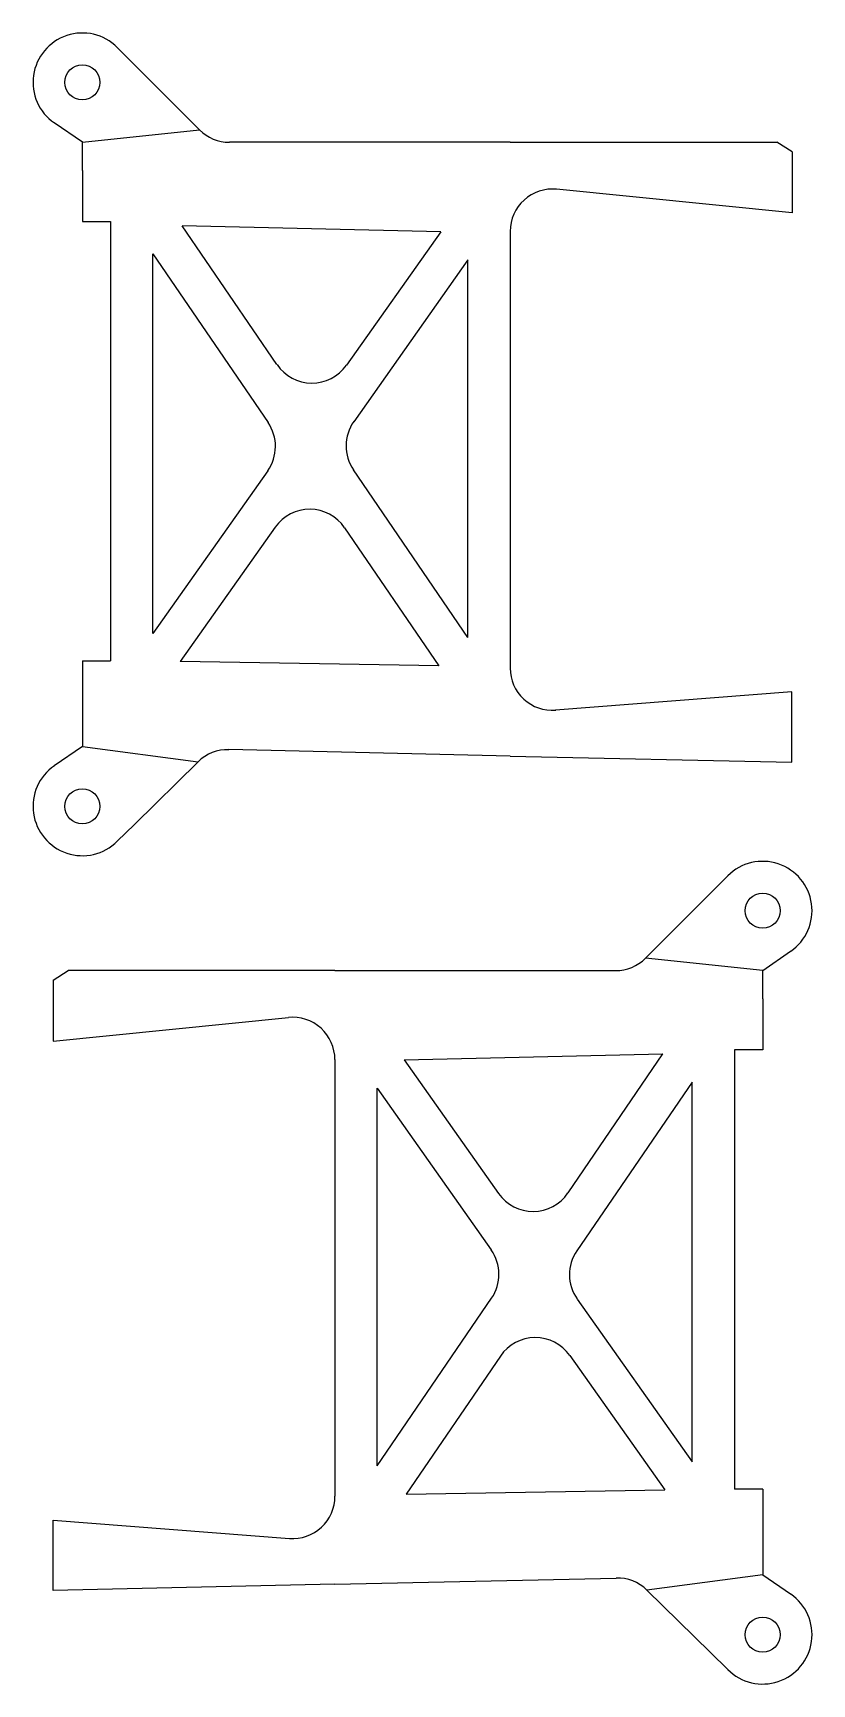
# Model space of a CAD drawing. Header units: inches. Extents: x 206 to 261, y 5 to 122.
import ezdxf

# ---------------------------------------------------------------- set-up
doc = ezdxf.new("R2010")
doc.units = ezdxf.units.IN
doc.header["$MEASUREMENT"] = 0

msp = doc.modelspace()

# ---------------------------------------------------------------- linework, layer by layer
for p, q in [((207.03, 120.82), (207.03, 120.82)), ((207.03, 120.82), (207.03, 120.82)), ((207.03, 120.82), (207.03, 120.82)), ((207.03, 120.82), (207.03, 120.82)), ((207.03, 120.82), (207.03, 120.82)), ((207.03, 120.82), (207.03, 120.82)), ((207.03, 120.82), (207.03, 120.82)), ((207.03, 120.82), (207.03, 120.82)), ((207.03, 120.82), (207.03, 120.82)), ((207.03, 120.82), (207.03, 120.82)), ((207.03, 120.82), (207.03, 120.82)), ((207.03, 120.82), (207.03, 120.82)), ((207.03, 120.82), (207.03, 120.82)), ((207.03, 120.82), (207.03, 120.82)), ((207.03, 120.82), (207.03, 120.82)), ((207.03, 120.82), (207.03, 120.82)), ((207.03, 120.82), (207.03, 120.82)), ((207.03, 120.82), (207.03, 120.82)), ((207.03, 120.82), (207.03, 120.82)), ((207.03, 120.82), (207.03, 120.82)), ((211.97, 120.82), (211.97, 120.82)), ((211.97, 120.82), (211.97, 120.82)), ((211.97, 120.82), (211.97, 120.82)), ((211.97, 120.82), (211.97, 120.82)), ((211.97, 120.82), (211.97, 120.82)), ((211.97, 120.82), (211.97, 120.82)), ((211.97, 120.82), (211.97, 120.82)), ((211.97, 120.82), (211.97, 120.82)), ((211.97, 120.82), (211.97, 120.82)), ((211.97, 120.82), (211.97, 120.82)), ((211.97, 120.82), (217.82, 114.98)), ((209.5, 114.1), (207.51, 115.47)), ((209.5, 114.1), (217.82, 114.98)), ((209.5, 114.1), (209.5, 114.1)), ((209.5, 114.1), (209.5, 114.1)), ((209.5, 112.1), (209.5, 114.1)), ((209.5, 114.1), (209.5, 114.1)), ((209.5, 114.1), (209.5, 114.1)), ((209.5, 114.1), (209.5, 114.1)), ((209.5, 114.1), (209.5, 114.1)), ((239.85, 114.1), (219.94, 114.1)), ((239.85, 114.1), (258.78, 114.1)), ((259.85, 113.43), (258.78, 114.1)), ((259.85, 113.43), (259.85, 109.1)), ((209.5, 112.1), (209.5, 108.47)), ((259.85, 109.1), (243.15, 110.77)), ((209.5, 108.47), (211.5, 108.47)), ((211.5, 108.47), (211.5, 77.33)), ((234.93, 107.75), (216.58, 108.18)), ((223.31, 98.33), (216.58, 108.18)), ((234.93, 107.75), (228.24, 98.29)), ((239.85, 107.78), (239.85, 76.81)), ((214.5, 79.26), (214.5, 106.19)), ((214.5, 106.19), (222.68, 94.23)), ((236.85, 105.75), (228.76, 94.28)), ((236.85, 78.98), (236.85, 105.75)), ((222.65, 90.8), (214.5, 79.26)), ((236.85, 78.98), (228.73, 90.86)), ((223.18, 86.8), (216.45, 77.28)), ((228.11, 86.76), (234.8, 76.96)), ((209.5, 77.33), (211.5, 77.33)), ((209.5, 77.33), (209.5, 73.25)), ((234.8, 76.96), (216.45, 77.28)), ((259.84, 75.13), (243.08, 73.82)), ((259.84, 70.13), (259.84, 75.13)), ((209.5, 73.25), (209.5, 71.25)), ((209.5, 71.25), (207.51, 69.88)), ((209.5, 71.25), (217.71, 70.15)), ((239.85, 70.57), (219.9, 71.02)), ((239.85, 70.57), (259.84, 70.13)), ((213.2, 65.72), (217.71, 70.15)), ((213.2, 65.72), (211.97, 64.53)), ((255.29, 62.08), (249.45, 56.23)), ((255.29, 62.08), (255.29, 62.08)), ((255.29, 62.08), (255.29, 62.08)), ((255.29, 62.08), (255.29, 62.08)), ((255.29, 62.08), (255.29, 62.08)), ((255.29, 62.08), (255.29, 62.08)), ((255.29, 62.08), (255.29, 62.08)), ((255.29, 62.08), (255.29, 62.08)), ((255.29, 62.08), (255.29, 62.08)), ((255.29, 62.08), (255.29, 62.08)), ((255.29, 62.08), (255.29, 62.08)), ((260.24, 62.08), (260.24, 62.08)), ((260.24, 62.08), (260.24, 62.08)), ((260.24, 62.08), (260.24, 62.08)), ((260.24, 62.08), (260.24, 62.08)), ((260.24, 62.08), (260.24, 62.08)), ((260.24, 62.08), (260.24, 62.08)), ((260.24, 62.08), (260.24, 62.08)), ((260.24, 62.08), (260.24, 62.08)), ((260.24, 62.08), (260.24, 62.08)), ((260.24, 62.08), (260.24, 62.08)), ((260.24, 62.08), (260.24, 62.08)), ((260.24, 62.08), (260.24, 62.08)), ((260.24, 62.08), (260.24, 62.08)), ((260.24, 62.08), (260.24, 62.08)), ((260.24, 62.08), (260.24, 62.08)), ((260.24, 62.08), (260.24, 62.08)), ((260.24, 62.08), (260.24, 62.08)), ((260.24, 62.08), (260.24, 62.08)), ((260.24, 62.08), (260.24, 62.08)), ((260.24, 62.08), (260.24, 62.08)), ((257.77, 55.35), (249.45, 56.23)), ((257.77, 55.35), (259.75, 56.72)), ((207.42, 54.68), (208.49, 55.35)), ((227.42, 55.35), (208.49, 55.35)), ((227.42, 55.35), (247.33, 55.35)), ((257.77, 55.35), (257.77, 55.35)), ((257.77, 55.35), (257.77, 55.35)), ((257.77, 53.35), (257.77, 55.35)), ((257.77, 55.35), (257.77, 55.35)), ((257.77, 55.35), (257.77, 55.35)), ((257.77, 55.35), (257.77, 55.35)), ((257.77, 55.35), (257.77, 55.35)), ((207.42, 54.68), (207.42, 50.35)), ((257.77, 53.35), (257.77, 49.72)), ((207.42, 50.35), (224.12, 52.02)), ((232.34, 49.01), (250.69, 49.44)), ((243.96, 39.58), (250.69, 49.44)), ((257.77, 49.72), (255.77, 49.72)), ((255.77, 49.72), (255.77, 18.58)), ((227.42, 49.04), (227.42, 18.07)), ((232.34, 49.01), (239.03, 39.54)), ((230.42, 20.23), (230.42, 47.01)), ((230.42, 47.01), (238.51, 35.54)), ((252.77, 47.44), (244.59, 35.48)), ((252.77, 20.51), (252.77, 47.44)), ((230.42, 20.23), (238.54, 32.12)), ((244.61, 32.05), (252.77, 20.51)), ((239.16, 28.01), (232.47, 18.21)), ((244.09, 28.05), (250.82, 18.53)), ((232.47, 18.21), (250.82, 18.53)), ((257.77, 18.58), (255.77, 18.58)), ((257.77, 18.58), (257.77, 14.5)), ((207.42, 11.38), (207.42, 16.38)), ((207.42, 16.38), (224.19, 15.08)), ((257.77, 14.5), (257.77, 12.5)), ((227.42, 11.83), (207.42, 11.38)), ((227.42, 11.83), (247.37, 12.27)), ((257.77, 12.5), (249.55, 11.41)), ((257.77, 12.5), (259.75, 11.14)), ((254.07, 6.98), (249.55, 11.41)), ((254.07, 6.98), (255.29, 5.78))]:
    msp.add_line(p, q)
for centre in [(209.5, 118.35), (209.5, 118.35), (209.5, 118.35), (209.5, 118.35), (209.5, 67), (209.5, 67), (209.5, 67), (209.5, 67), (257.77, 59.6), (257.77, 59.6), (257.77, 59.6), (257.77, 59.6), (257.77, 8.25), (257.77, 8.25), (257.77, 8.25), (257.77, 8.25)]:
    msp.add_circle(centre, 1.25)
for centre, radius, start, end in [((209.5, 118.35), 3.5, 45, 235.4398), ((219.94, 117.1), 3, 225, 270), ((242.85, 107.78), 3, 84.2894, 180), ((225.79, 100.02), 3, 214.342, 324.7518), ((220.2, 92.53), 3, 324.7518, 34.379), ((231.21, 92.56), 3, 144.7896, 214.3421), ((225.63, 85.07), 3, 34.3226, 144.7323), ((242.85, 76.81), 3, 180, 274.443), ((219.79, 68.1), 2.92, 87.7977, 135.3232), ((209.5, 67), 3.5, 124.5603, 315), ((257.77, 59.6), 3.5, 304.5602, 135), ((247.33, 58.35), 3, 270, 315), ((224.42, 49.04), 3, 0, 95.7106), ((241.48, 41.27), 3, 215.2482, 325.658), ((236.06, 33.81), 3, 325.6579, 35.2104), ((247.06, 33.79), 3, 145.621, 215.2482), ((241.64, 26.32), 3, 35.2677, 145.6774), ((224.42, 18.07), 3, 265.557, 0), ((247.48, 9.35), 2.92, 44.6768, 92.2023), ((257.77, 8.25), 3.5, 225, 55.4397)]:
    msp.add_arc(centre, radius, start, end)

doc.saveas('drawing.dxf')
